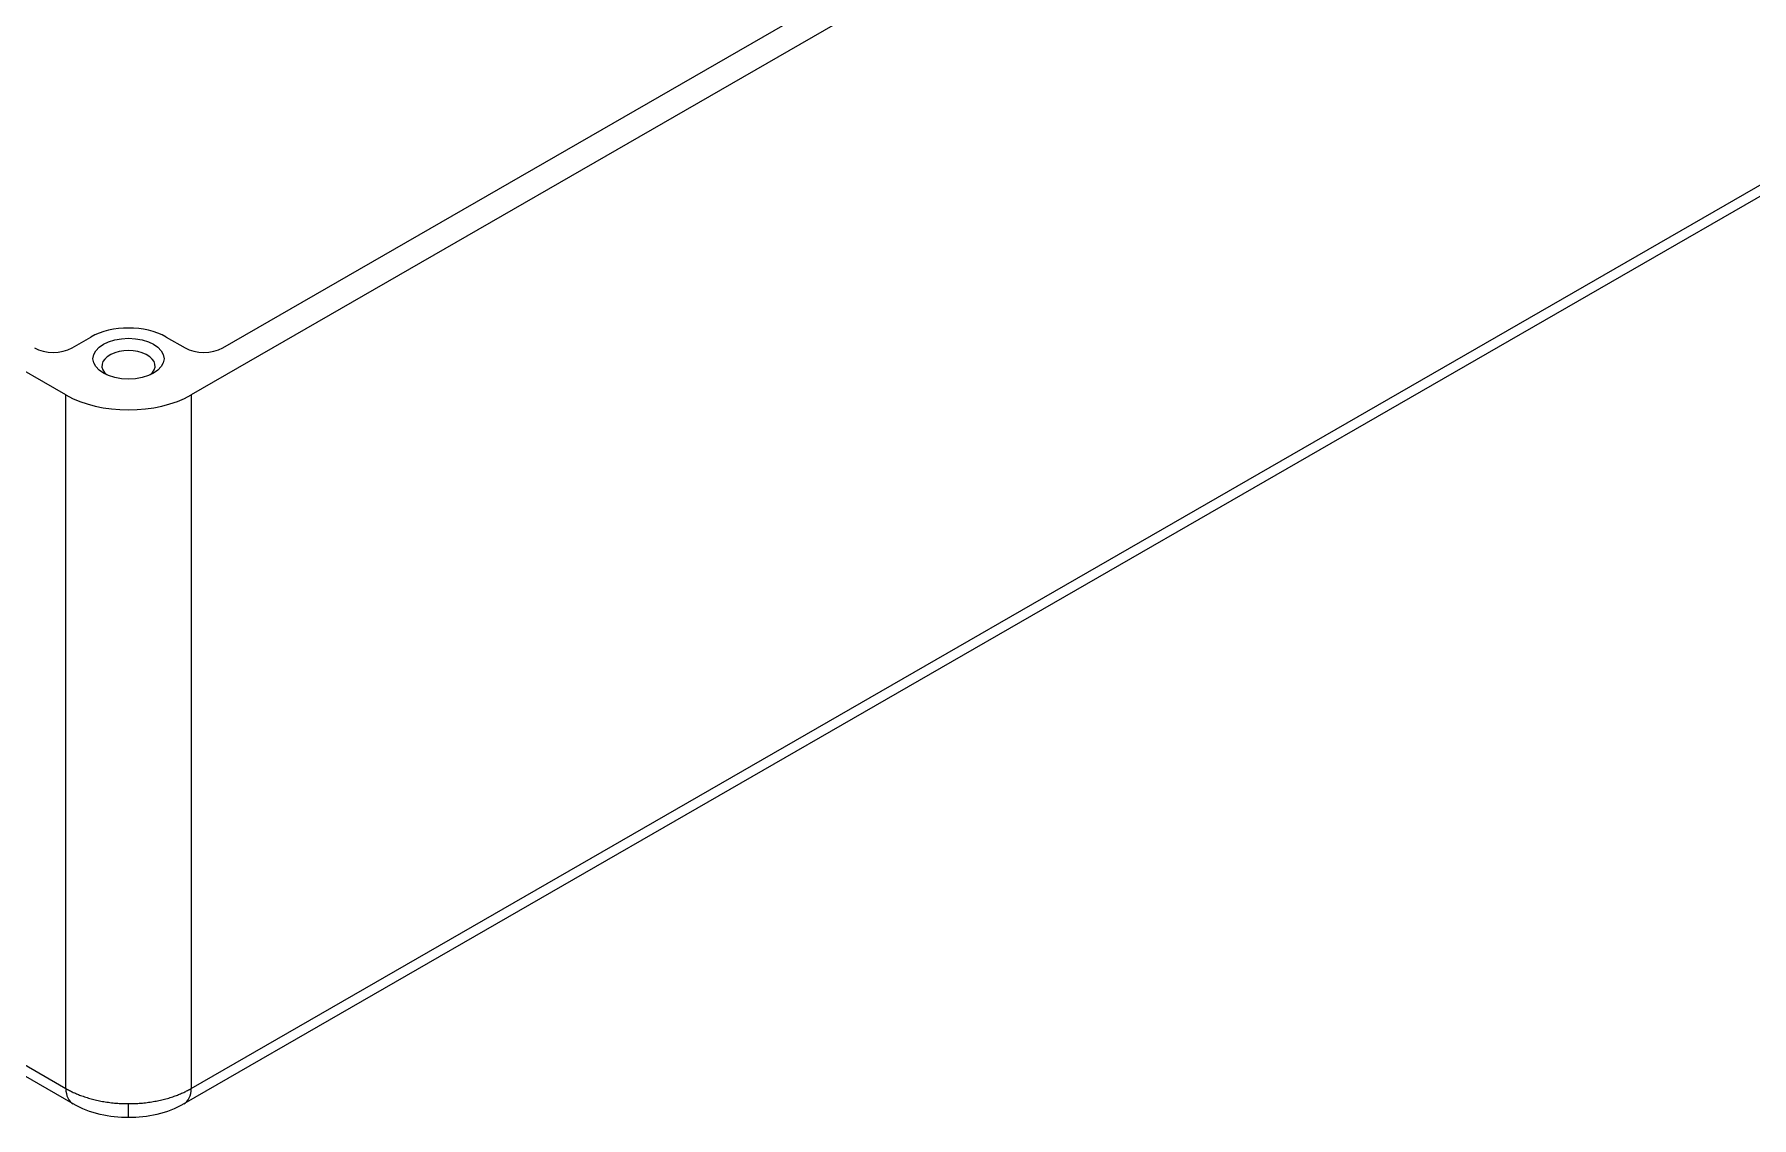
# Model space of a CAD drawing. Header units: millimetres. Extents: x 14 to 1104, y 14 to 850.
# Drawn here: x 881 to 977.7, y 538.6 to 599.6 of the extents above; entities that cross this region are included whole.
import ezdxf

# ---------------------------------------------------------------- set-up
doc = ezdxf.new("R2010")
doc.units = ezdxf.units.MM
doc.header["$LTSCALE"] = 4
doc.layers.add('Visible (ANSI)', color=7, linetype='Continuous', lineweight=9)
doc.layers.add('Visible Narrow (ANSI)', color=7, linetype='Continuous', lineweight=9)

msp = doc.modelspace()

# ---------------------------------------------------------------- linework, layer by layer
at = {"layer": 'Visible (ANSI)'}
for p, q in [((1039.783, 665.661), (889.874, 579.334)), ((882.805, 579.334), (786.636, 634.714)), ((1037.551, 624.682), (889.458, 539.401)), ((891.642, 581.981), (960.232, 621.48)), ((883.221, 539.401), (788.868, 593.735)), ((883.157, 581.981), (884.219, 582.593)), ((888.46, 582.593), (889.522, 581.981))]:
    msp.add_line(p, q, dxfattribs=at)
for centre, major_axis, ratio, start_param, end_param in [((886.339, 581.37), (3, 0), 0.576256, 0.785741, 2.355852), ((882.097, 582.593), (1.5, 0), 0.576256, 3.927333, 5.497445), ((886.339, 580.962), (1.5, 0), 0.575862, 5.65811, 10.049853), ((890.582, 582.593), (1.5, 0), 0.576256, 3.927333, 5.497445), ((886.339, 581.372), (5, 0), 0.576256, 3.927333, 5.497445)]:
    msp.add_ellipse(centre, major_axis=major_axis, ratio=ratio, start_param=start_param, end_param=end_param, dxfattribs=at)
msp.add_ellipse((886.339, 581.371), major_axis=(2, 0), ratio=0.575862, dxfattribs=at)
for points, knots in [([(886.339, 538.628), (885.803, 538.628), (885.26, 538.689), (884.203, 538.937), (883.681, 539.136), (883.221, 539.401)], [0, 0, 0, 0, 0.1609901, 0.1609901, 0.3335355, 0.3335355, 0.3335355, 0.3335355]), ([(889.458, 539.401), (888.999, 539.137), (888.48, 538.939), (887.424, 538.69), (886.879, 538.628), (886.339, 538.628)], [0, 0, 0, 0, 0.171741, 0.171741, 0.3335364, 0.3335364, 0.3335364, 0.3335364])]:
    msp.add_open_spline(points, degree=3, knots=knots, dxfattribs=at)
at = {"layer": 'Visible Narrow (ANSI)'}
for p, q in [((889.874, 540.277), (1037.966, 625.558)), ((788.453, 594.611), (882.805, 540.277)), ((882.805, 540.277), (882.805, 579.334)), ((889.874, 579.334), (889.874, 540.277)), ((886.339, 538.628), (886.339, 539.417))]:
    msp.add_line(p, q, dxfattribs=at)
for centre, major_axis, start_param, end_param in [((884.219, 541.134), (-0.998, -1.733), 5.522033, 6.283185), ((888.46, 541.134), (0.998, -1.733), 0, 0.761152)]:
    msp.add_ellipse(centre, major_axis=major_axis, ratio=0.578093, start_param=start_param, end_param=end_param, dxfattribs=at)
for points in [[(882.805, 540.277), (883.755, 539.719), (884.996, 539.417), (886.339, 539.417)], [(886.339, 539.417), (887.683, 539.417), (888.924, 539.719), (889.874, 540.277)]]:
    msp.add_rational_spline(points, [1, 0.949296717169, 0.949296717169, 1], degree=3, dxfattribs=at)

doc.saveas('drawing.dxf')
